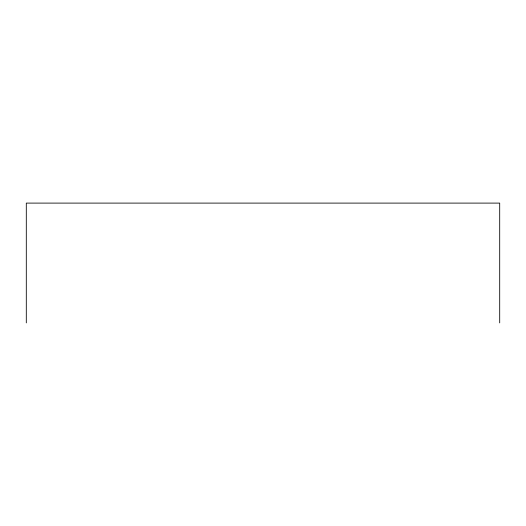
<?xml version="1.0" encoding="UTF-8"?>
<svg xmlns="http://www.w3.org/2000/svg" width="526" height="526" viewBox="0 0 526 526"><rect width="100%" height="100%" fill="white"/><g stroke="black" fill="none" stroke-linecap="round" stroke-linejoin="round"><path stroke-width="0.79" d="M499.7 322.898L499.7 203.102L26.3 203.102L26.3 322.898"/></g></svg>
